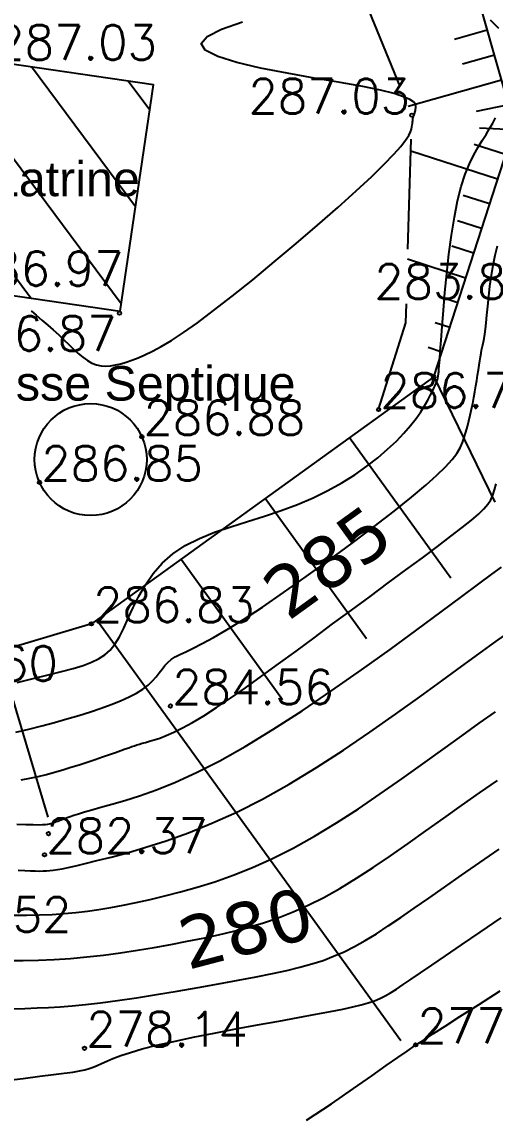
# Model space of a CAD drawing. Extents: x 524954 to 526204, y 9523489 to 9524010.
# Drawn here: x 525955.18 to 525968.85, y 9523694.08 to 9523725.65 of the extents above; entities that cross this region are included whole.
import ezdxf
from ezdxf.enums import TextEntityAlignment as Align

# ---------------------------------------------------------------- set-up
doc = ezdxf.new("R2010")
doc.units = 0
doc.header["$PDMODE"] = 33
doc.header["$PDSIZE"] = 0.1
doc.linetypes.add('CACHE2', pattern=[4.7625, 3.175, -1.5875])
for name, color, linetype in [('Bas_Talus', 40, 'CACHE2'), ('Bati', 6, 'Continuous'), ('Bati_H', 1, 'Continuous'), ('CN_01_00', 3, 'Continuous'), ('CN_02_00', 4, 'Continuous'), ('CN_05_00', 6, 'Continuous'), ('CN_10_00', 1, 'Continuous'), ('Cotation Courbes de niveau', 7, 'Continuous'), ('Haut_Talus', 30, 'Continuous'), ('Regard', 5, 'Continuous'), ('Talus', 2, 'Continuous'), ('TopoAlt', 3, 'Continuous'), ('TOPOJIS', 7, 'Continuous'), ('Toponomie', 7, 'CACHE2')]:
    doc.layers.add(name, color=color, linetype=linetype)
doc.styles.add('Simplex 1.0', font='Simplex.shx', dxfattribs={"width": 0.99, "height": 1})
doc.styles.get("Standard").update_dxf_attribs({"font": 'arial.ttf'})
doc.styles.add('Verdana 1.0', font='verdana.ttf', dxfattribs={"width": 0.99, "height": 1})

# ---------------------------------------------------------------- blocks, each defined once
blk = doc.blocks.new('TCPOINT M')
at = {"color": 0}
blk.add_point((0, 0), dxfattribs=at)
at = {"layer": 'TopoAlt', "style": 'Simplex 1.0', "width": 0.99}
blk.add_attdef('ALT', (0.15, 0.15), '', height=1, dxfattribs=at)

msp = doc.modelspace()

# ---------------------------------------------------------------- hatches: boundary and pattern name
at = {"layer": 'Bati_H'}
h = msp.add_hatch(dxfattribs=at)
h.set_pattern_fill('_U', color=256, scale=2, angle=-53.3799, style=0, pattern_type=0)
h.set_pattern_definition([(306.620088727, (0, 0), (1.6052167616, 1.1930126354), [])])
h.paths.add_polyline_path([(525954.367, 9523724.509), (525953.403, 9523717.969), (525958.023, 9523717.289), (525958.987, 9523723.828)])

# ---------------------------------------------------------------- linework, layer by layer
at = {"layer": 'Bas_Talus', "flags": 128}
msp.add_lwpolyline([(525965.486, 9523714.445), (525966.272, 9523716.957), (525966.445, 9523722.954), (525961.273, 9523735.625), (525960.515, 9523740.034), (525958.478, 9523750.596), (525953.556, 9523755.272), (525948.822, 9523754.787), (525939.478, 9523755.151), (525934.376, 9523755.444), (525928.247, 9523755.547)], dxfattribs=at)
at = {"layer": 'Bati', "flags": 128}
msp.add_lwpolyline([(525954.367, 9523724.509), (525953.403, 9523717.969), (525958.023, 9523717.289), (525958.987, 9523723.828)], close=True, dxfattribs=at)
at = {"layer": 'CN_01_00', "flags": 128}
for points, elevation in [([(525955.454, 9523717.3), (525955.593, 9523717.172), (525955.763, 9523717.026), (525955.931, 9523716.887), (525956.093, 9523716.749), (525956.248, 9523716.607), (525956.397, 9523716.465), (525956.54, 9523716.325), (525956.678, 9523716.191), (525956.813, 9523716.067), (525956.945, 9523715.956), (525957.076, 9523715.862), (525957.207, 9523715.788), (525957.337, 9523715.738), (525957.47, 9523715.709), (525957.605, 9523715.701), (525957.745, 9523715.709), (525957.889, 9523715.734), (525958.04, 9523715.771), (525958.197, 9523715.82), (525958.364, 9523715.877), (525958.541, 9523715.944), (525958.735, 9523716.025), (525958.956, 9523716.13), (525959.209, 9523716.267), (525959.505, 9523716.445), (525959.85, 9523716.672), (525960.254, 9523716.956), (525960.723, 9523717.305), (525961.26, 9523717.725), (525961.851, 9523718.2), (525962.472, 9523718.713), (525963.102, 9523719.244), (525963.721, 9523719.775), (525964.306, 9523720.288), (525964.836, 9523720.764), (525965.29, 9523721.185), (525965.651, 9523721.537), (525965.926, 9523721.823), (525966.127, 9523722.051), (525966.267, 9523722.23), (525966.356, 9523722.369), (525966.408, 9523722.474), (525966.434, 9523722.554), (525966.446, 9523722.618), (525966.454, 9523722.672), (525966.461, 9523722.718), (525966.466, 9523722.758), (525966.471, 9523722.791), (525966.474, 9523722.819), (525966.477, 9523722.842), (525966.48, 9523722.861), (525966.483, 9523722.877), (525966.486, 9523722.891), (525966.49, 9523722.903), (525966.494, 9523722.913), (525966.498, 9523722.923), (525966.502, 9523722.932), (525966.506, 9523722.941), (525966.511, 9523722.952), (525966.516, 9523722.963), (525966.521, 9523722.976), (525966.526, 9523722.992), (525966.531, 9523723.011), (525966.537, 9523723.033), (525966.542, 9523723.059), (525966.548, 9523723.09), (525966.554, 9523723.127), (525966.561, 9523723.169), (525966.564, 9523723.218), (525966.549, 9523723.274), (525966.497, 9523723.338), (525966.389, 9523723.409), (525966.207, 9523723.489), (525965.932, 9523723.577), (525965.544, 9523723.675), (525965.027, 9523723.783), (525964.372, 9523723.9), (525963.625, 9523724.028), (525962.842, 9523724.166), (525962.079, 9523724.315), (525961.393, 9523724.475), (525960.841, 9523724.647), (525960.479, 9523724.83), (525960.364, 9523725.024), (525960.534, 9523725.23), (525960.949, 9523725.442), (525961.554, 9523725.653)], 287), ([(525968.712, 9523725.713), (525968.828, 9523725.596), (525968.946, 9523725.469)], 287), ([(525955.036, 9523702.464), (525955.3, 9523702.454), (525955.507, 9523702.448), (525955.665, 9523702.447), (525955.783, 9523702.449), (525955.869, 9523702.454), (525955.931, 9523702.462), (525955.978, 9523702.472), (525956.017, 9523702.483), (525956.055, 9523702.494), (525956.094, 9523702.507), (525956.135, 9523702.52), (525956.177, 9523702.535), (525956.222, 9523702.551), (525956.269, 9523702.568), (525956.318, 9523702.587), (525956.371, 9523702.607), (525956.429, 9523702.63), (525956.496, 9523702.655), (525956.58, 9523702.685), (525956.686, 9523702.721), (525956.822, 9523702.764), (525956.993, 9523702.816), (525957.206, 9523702.877), (525957.468, 9523702.95), (525957.783, 9523703.037), (525958.154, 9523703.145), (525958.583, 9523703.283), (525959.071, 9523703.458), (525959.619, 9523703.68), (525960.228, 9523703.957), (525960.9, 9523704.297), (525961.637, 9523704.709), (525962.435, 9523705.196), (525963.276, 9523705.742), (525964.135, 9523706.324), (525964.989, 9523706.923), (525965.816, 9523707.515), (525966.591, 9523708.081), (525967.29, 9523708.597), (525967.892, 9523709.043), (525968.377, 9523709.404), (525968.755, 9523709.684), (525969.04, 9523709.895)], 283), ([(525954.959, 9523699.835), (525955.329, 9523699.835), (525955.697, 9523699.842), (525956.057, 9523699.855), (525956.404, 9523699.877), (525956.741, 9523699.908), (525957.076, 9523699.947), (525957.412, 9523699.996), (525957.755, 9523700.054), (525958.112, 9523700.122), (525958.487, 9523700.2), (525958.885, 9523700.289), (525959.312, 9523700.389), (525959.767, 9523700.503), (525960.249, 9523700.638), (525960.757, 9523700.797), (525961.289, 9523700.985), (525961.844, 9523701.206), (525962.422, 9523701.466), (525963.021, 9523701.768), (525963.638, 9523702.115), (525964.268, 9523702.499), (525964.903, 9523702.91), (525965.535, 9523703.337), (525966.157, 9523703.772), (525966.761, 9523704.203), (525967.341, 9523704.621), (525967.887, 9523705.014), (525968.395, 9523705.377), (525968.864, 9523705.711)], 281), ([(525954.894, 9523697.125), (525955.275, 9523697.138), (525955.623, 9523697.15), (525955.957, 9523697.164), (525956.29, 9523697.183), (525956.641, 9523697.21), (525957.025, 9523697.248), (525957.458, 9523697.299), (525957.951, 9523697.366), (525958.495, 9523697.447), (525959.074, 9523697.538), (525959.672, 9523697.637), (525960.274, 9523697.741), (525960.865, 9523697.847), (525961.428, 9523697.951), (525961.95, 9523698.051), (525962.418, 9523698.145), (525962.837, 9523698.236), (525963.215, 9523698.327), (525963.56, 9523698.423), (525963.882, 9523698.526), (525964.189, 9523698.642), (525964.488, 9523698.773), (525964.789, 9523698.925), (525965.099, 9523699.099), (525965.423, 9523699.297), (525965.765, 9523699.519), (525966.128, 9523699.764), (525966.518, 9523700.034), (525966.938, 9523700.327), (525967.391, 9523700.644), (525967.883, 9523700.985), (525968.413, 9523701.35), (525968.972, 9523701.738)], 279), ([(525963.404, 9523693.903), (525964.124, 9523694.382), (525964.758, 9523694.818), (525965.289, 9523695.189), (525965.709, 9523695.485), (525966.04, 9523695.717), (525966.312, 9523695.905), (525966.556, 9523696.071), (525966.8, 9523696.233), (525967.074, 9523696.411), (525967.409, 9523696.627), (525967.833, 9523696.899), (525968.368, 9523697.241), (525968.993, 9523697.642)], 277)]:
    msp.add_lwpolyline(points, dxfattribs=dict(at, elevation=elevation))
at = {"layer": 'CN_02_00', "flags": 128}
for points, elevation in [([(525955.051, 9523706.555), (525955.51, 9523706.668), (525955.941, 9523706.776), (525956.33, 9523706.876), (525956.666, 9523706.966), (525956.953, 9523707.052), (525957.196, 9523707.14), (525957.402, 9523707.238), (525957.579, 9523707.353), (525957.734, 9523707.493), (525957.872, 9523707.664), (525958.001, 9523707.874), (525958.127, 9523708.127), (525958.259, 9523708.415), (525958.402, 9523708.728), (525958.564, 9523709.054), (525958.752, 9523709.383), (525958.973, 9523709.704), (525959.235, 9523710.007), (525959.544, 9523710.28), (525959.905, 9523710.515), (525960.311, 9523710.719), (525960.752, 9523710.898), (525961.219, 9523711.06), (525961.702, 9523711.213), (525962.191, 9523711.365), (525962.676, 9523711.524), (525963.148, 9523711.697), (525963.599, 9523711.89), (525964.025, 9523712.102), (525964.426, 9523712.328), (525964.8, 9523712.564), (525965.146, 9523712.807), (525965.462, 9523713.053), (525965.747, 9523713.297), (525966, 9523713.535), (525966.219, 9523713.765), (525966.408, 9523713.983), (525966.568, 9523714.189), (525966.703, 9523714.381), (525966.814, 9523714.557), (525966.906, 9523714.715), (525966.98, 9523714.854), (525967.039, 9523714.973), (525967.085, 9523715.069), (525967.121, 9523715.146), (525967.148, 9523715.207), (525967.167, 9523715.253), (525967.18, 9523715.287), (525967.188, 9523715.313), (525967.193, 9523715.334), (525967.196, 9523715.351), (525967.198, 9523715.367), (525967.201, 9523715.383), (525967.203, 9523715.398), (525967.206, 9523715.413), (525967.208, 9523715.427), (525967.21, 9523715.439), (525967.212, 9523715.451), (525967.213, 9523715.461), (525967.215, 9523715.471), (525967.218, 9523715.491), (525967.222, 9523715.533), (525967.228, 9523715.606), (525967.238, 9523715.723), (525967.251, 9523715.895), (525967.269, 9523716.133), (525967.293, 9523716.448), (525967.322, 9523716.846), (525967.359, 9523717.314), (525967.404, 9523717.831), (525967.456, 9523718.379), (525967.519, 9523718.937), (525967.591, 9523719.487), (525967.674, 9523720.009), (525967.769, 9523720.483), (525967.875, 9523720.894), (525967.99, 9523721.246), (525968.112, 9523721.548), (525968.236, 9523721.806), (525968.359, 9523722.029), (525968.478, 9523722.225), (525968.591, 9523722.401), (525968.693, 9523722.567), (525968.782, 9523722.727), (525968.86, 9523722.881)], 286), ([(525955.16, 9523703.747), (525955.413, 9523703.791), (525955.656, 9523703.842), (525955.893, 9523703.9), (525956.127, 9523703.963), (525956.363, 9523704.032), (525956.601, 9523704.105), (525956.84, 9523704.18), (525957.074, 9523704.257), (525957.3, 9523704.333), (525957.514, 9523704.406), (525957.712, 9523704.474), (525957.889, 9523704.536), (525958.042, 9523704.591), (525958.168, 9523704.636), (525958.271, 9523704.672), (525958.358, 9523704.703), (525958.434, 9523704.729), (525958.506, 9523704.753), (525958.579, 9523704.775), (525958.66, 9523704.799), (525958.754, 9523704.826), (525958.868, 9523704.857), (525959.004, 9523704.898), (525959.165, 9523704.952), (525959.353, 9523705.025), (525959.572, 9523705.122), (525959.824, 9523705.246), (525960.112, 9523705.403), (525960.438, 9523705.596), (525960.804, 9523705.831), (525961.207, 9523706.102), (525961.642, 9523706.406), (525962.106, 9523706.737), (525962.594, 9523707.092), (525963.102, 9523707.465), (525963.625, 9523707.852), (525964.16, 9523708.248), (525964.701, 9523708.648), (525965.24, 9523709.046), (525965.767, 9523709.435), (525966.274, 9523709.811), (525966.75, 9523710.165), (525967.186, 9523710.492), (525967.573, 9523710.786), (525967.901, 9523711.04), (525968.165, 9523711.251), (525968.37, 9523711.426), (525968.526, 9523711.575), (525968.641, 9523711.71), (525968.725, 9523711.839), (525968.787, 9523711.975), (525968.837, 9523712.126), (525968.882, 9523712.303)], 284), ([(525955.081, 9523701.132), (525955.271, 9523701.121), (525955.433, 9523701.114), (525955.572, 9523701.11), (525955.692, 9523701.108), (525955.799, 9523701.109), (525955.897, 9523701.113), (525955.992, 9523701.119), (525956.093, 9523701.13), (525956.209, 9523701.147), (525956.349, 9523701.173), (525956.525, 9523701.21), (525956.744, 9523701.26), (525957.017, 9523701.325), (525957.353, 9523701.408), (525957.759, 9523701.51), (525958.232, 9523701.637), (525958.766, 9523701.793), (525959.355, 9523701.984), (525959.992, 9523702.214), (525960.672, 9523702.488), (525961.389, 9523702.812), (525962.137, 9523703.189), (525962.908, 9523703.622), (525963.691, 9523704.099), (525964.472, 9523704.605), (525965.238, 9523705.124), (525965.976, 9523705.641), (525966.673, 9523706.141), (525967.315, 9523706.609), (525967.889, 9523707.029), (525968.386, 9523707.39), (525968.809, 9523707.697), (525969.166, 9523707.958)], 282), ([(525954.635, 9523695.042), (525955.22, 9523695.115), (525955.705, 9523695.175), (525956.096, 9523695.224), (525956.408, 9523695.264), (525956.654, 9523695.298), (525956.847, 9523695.329), (525957.001, 9523695.361), (525957.129, 9523695.396), (525957.244, 9523695.437), (525957.359, 9523695.487), (525957.486, 9523695.546), (525957.635, 9523695.613), (525957.816, 9523695.689), (525958.04, 9523695.773), (525958.318, 9523695.865), (525958.66, 9523695.964), (525959.077, 9523696.071), (525959.574, 9523696.184), (525960.136, 9523696.302), (525960.74, 9523696.423), (525961.367, 9523696.542), (525961.994, 9523696.659), (525962.601, 9523696.77), (525963.168, 9523696.873), (525963.672, 9523696.966), (525964.098, 9523697.046), (525964.451, 9523697.116), (525964.744, 9523697.18), (525964.986, 9523697.24), (525965.189, 9523697.299), (525965.364, 9523697.36), (525965.521, 9523697.427), (525965.673, 9523697.503), (525965.829, 9523697.591), (525966, 9523697.696), (525966.196, 9523697.823), (525966.425, 9523697.978), (525966.699, 9523698.164), (525967.026, 9523698.389), (525967.417, 9523698.656), (525967.881, 9523698.971), (525968.423, 9523699.337), (525969.026, 9523699.752)], 278)]:
    msp.add_lwpolyline(points, dxfattribs=dict(at, elevation=elevation))
at = {"layer": 'CN_05_00', "elevation": 285, "flags": 128}
msp.add_lwpolyline([(525955.014, 9523705.123), (525955.388, 9523705.211), (525955.761, 9523705.305), (525956.128, 9523705.403), (525956.487, 9523705.503), (525956.833, 9523705.605), (525957.164, 9523705.708), (525957.476, 9523705.813), (525957.768, 9523705.919), (525958.037, 9523706.028), (525958.28, 9523706.138), (525958.495, 9523706.25), (525958.679, 9523706.365), (525958.832, 9523706.482), (525958.958, 9523706.601), (525959.063, 9523706.718), (525959.153, 9523706.832), (525959.236, 9523706.941), (525959.316, 9523707.044), (525959.401, 9523707.138), (525959.496, 9523707.221), (525959.608, 9523707.295), (525959.746, 9523707.367), (525959.917, 9523707.448), (525960.131, 9523707.55), (525960.396, 9523707.683), (525960.721, 9523707.858), (525961.113, 9523708.086), (525961.583, 9523708.377), (525962.133, 9523708.739), (525962.745, 9523709.157), (525963.396, 9523709.616), (525964.064, 9523710.098), (525964.726, 9523710.586), (525965.357, 9523711.063), (525965.936, 9523711.511), (525966.439, 9523711.913), (525966.85, 9523712.257), (525967.173, 9523712.547), (525967.422, 9523712.791), (525967.608, 9523712.999), (525967.743, 9523713.178), (525967.838, 9523713.339), (525967.907, 9523713.489), (525967.961, 9523713.638), (525968.009, 9523713.792), (525968.054, 9523713.952), (525968.096, 9523714.116), (525968.135, 9523714.284), (525968.172, 9523714.453), (525968.206, 9523714.624), (525968.238, 9523714.794), (525968.268, 9523714.962), (525968.295, 9523715.128), (525968.321, 9523715.289), (525968.345, 9523715.444), (525968.367, 9523715.591), (525968.388, 9523715.729), (525968.408, 9523715.857), (525968.427, 9523715.972), (525968.446, 9523716.074), (525968.463, 9523716.161), (525968.481, 9523716.241), (525968.498, 9523716.319), (525968.516, 9523716.404), (525968.534, 9523716.502), (525968.553, 9523716.622), (525968.572, 9523716.77), (525968.593, 9523716.953), (525968.615, 9523717.176), (525968.64, 9523717.433), (525968.669, 9523717.715), (525968.703, 9523718.013), (525968.744, 9523718.317), (525968.792, 9523718.618), (525968.849, 9523718.909), (525968.917, 9523719.179)], dxfattribs=at)
at = {"layer": 'CN_10_00', "elevation": 280, "flags": 128}
msp.add_lwpolyline([(525954.793, 9523698.522), (525955.221, 9523698.526), (525955.664, 9523698.535), (525956.12, 9523698.554), (525956.587, 9523698.584), (525957.063, 9523698.626), (525957.546, 9523698.68), (525958.033, 9523698.744), (525958.52, 9523698.818), (525959.006, 9523698.898), (525959.485, 9523698.985), (525959.957, 9523699.076), (525960.418, 9523699.17), (525960.865, 9523699.267), (525961.302, 9523699.37), (525961.732, 9523699.483), (525962.158, 9523699.61), (525962.585, 9523699.756), (525963.016, 9523699.924), (525963.455, 9523700.12), (525963.905, 9523700.346), (525964.369, 9523700.607), (525964.846, 9523700.898), (525965.334, 9523701.214), (525965.832, 9523701.551), (525966.338, 9523701.903), (525966.85, 9523702.265), (525967.366, 9523702.632), (525967.885, 9523703), (525968.404, 9523703.364), (525968.918, 9523703.725)], dxfattribs=at)
at = {"layer": 'Haut_Talus', "flags": 128}
for points in [[(525967.078, 9523715.393), (525969.418, 9523722.631), (525959.774, 9523756.519), (525939.115, 9523760.131), (525935.884, 9523761.485), (525927.751, 9523762.611)], [(525967.078, 9523715.393), (525957.192, 9523708.253), (525951.507, 9523706.558), (525940.086, 9523708.234), (525936.511, 9523709.489), (525930.217, 9523713.237), (525920.65, 9523712.519), (525913.717, 9523714.747), (525902.983, 9523716.877), (525892.035, 9523719.553), (525886.205, 9523722.816), (525884.458, 9523724.15), (525882.759, 9523726.185), (525872.154, 9523732.071)]]:
    msp.add_lwpolyline(points, dxfattribs=at)
at = {"layer": 'Regard'}
msp.add_circle((525957.171, 9523713.001), 1.618, dxfattribs=at)
at = {"layer": 'Talus'}
for p, q in [((525968.626, 9523725.414), (525967.675, 9523725.143)), ((525968.831, 9523724.693), (525967.907, 9523724.43)), ((525969.036, 9523723.971), (525966.343, 9523723.205)), ((525969.242, 9523723.25), (525968.307, 9523723.061)), ((525969.385, 9523722.53), (525968.402, 9523722.581)), ((525969.154, 9523721.816), (525968.249, 9523722.105)), ((525968.924, 9523721.102), (525966.415, 9523721.914)), ((525968.693, 9523720.389), (525967.926, 9523720.637)), ((525968.462, 9523719.675), (525967.765, 9523719.901)), ((525968.232, 9523718.962), (525967.603, 9523719.165)), ((525968.001, 9523718.248), (525966.325, 9523718.79)), ((525967.77, 9523717.534), (525967.281, 9523717.692)), ((525967.539, 9523716.821), (525967.119, 9523716.956)), ((525967.309, 9523716.107), (525966.914, 9523716.235)), ((525967.078, 9523715.393), (525968.839, 9523711.771)), ((525964.646, 9523713.637), (525967.574, 9523709.584)), ((525962.214, 9523711.88), (525965.142, 9523707.827)), ((525959.782, 9523710.124), (525962.71, 9523706.07)), ((525957.35, 9523708.367), (525966.133, 9523696.207)), ((525954.504, 9523707.452), (525955.932, 9523702.66))]:
    msp.add_line(p, q, dxfattribs=at)

# ---------------------------------------------------------------- block references
at = {"layer": 'TOPOJIS'}
ref = msp.add_blockref('TCPOINT M', (525954.367, 9523724.509, 287.03), dxfattribs=at)
ref.add_attrib('ALT', '287.03', (525954.417, 9523724.559, 287.03), dxfattribs={"layer": 'TopoAlt', "height": 1, "style": 'Simplex 1.0', "width": 0.99})
ref = msp.add_blockref('TCPOINT M', (525966.445, 9523722.954, 287.03), dxfattribs=at)
ref.add_attrib('ALT', '287.03', dxfattribs={"layer": 'TopoAlt', "height": 1, "style": 'Simplex 1.0', "width": 0.99}).set_placement((525966.395, 9523723.004, 287.03), align=Align.RIGHT)
ref = msp.add_blockref('TCPOINT M', (525953.403, 9523717.969, 286.97), dxfattribs=at)
ref.add_attrib('ALT', '286.97', (525953.453, 9523718.019, 286.97), dxfattribs={"layer": 'TopoAlt', "height": 1, "style": 'Simplex 1.0', "width": 0.99})
ref = msp.add_blockref('TCPOINT M', (525970.079, 9523717.6, 283.89), dxfattribs=at)
ref.add_attrib('ALT', '283.89', dxfattribs={"layer": 'TopoAlt', "height": 1, "style": 'Simplex 1.0', "width": 0.99}).set_placement((525970.029, 9523717.65, 283.89), align=Align.RIGHT)
for p in [(525958.004, 9523717.233, 287.08), (525967.078, 9523715.393, 286.11), (525955.951, 9523702.188, 282.81)]:
    msp.add_blockref('TCPOINT M', p, dxfattribs=at)
ref = msp.add_blockref('TCPOINT M', (525953.202, 9523716.091, 286.87), dxfattribs=at)
ref.add_attrib('ALT', '286.87', (525953.252, 9523716.141, 286.87), dxfattribs={"layer": 'TopoAlt', "height": 1, "style": 'Simplex 1.0', "width": 0.99})
ref = msp.add_blockref('TCPOINT M', (525965.486, 9523714.445, 286.77), dxfattribs=at)
ref.add_attrib('ALT', '286.77', (525965.536, 9523714.495, 286.77), dxfattribs={"layer": 'TopoAlt', "height": 1, "style": 'Simplex 1.0', "width": 0.99})
ref = msp.add_blockref('TCPOINT M', (525958.648, 9523713.662, 286.88), dxfattribs=at)
ref.add_attrib('ALT', '286.88', (525958.698, 9523713.712, 286.88), dxfattribs={"layer": 'TopoAlt', "height": 1, "style": 'Simplex 1.0', "width": 0.99})
ref = msp.add_blockref('TCPOINT M', (525955.695, 9523712.341, 286.85), dxfattribs=at)
ref.add_attrib('ALT', '286.85', (525955.745, 9523712.391, 286.85), dxfattribs={"layer": 'TopoAlt', "height": 1, "style": 'Simplex 1.0', "width": 0.99})
ref = msp.add_blockref('TCPOINT M', (525957.192, 9523708.253, 286.83), dxfattribs=at)
ref.add_attrib('ALT', '286.83', (525957.242, 9523708.303, 286.83), dxfattribs={"layer": 'TopoAlt', "height": 1, "style": 'Simplex 1.0', "width": 0.99})
ref = msp.add_blockref('TCPOINT M', (525951.507, 9523706.558, 286.6), dxfattribs=at)
ref.add_attrib('ALT', '286.60', (525951.557, 9523706.608, 286.6), dxfattribs={"layer": 'TopoAlt', "height": 1, "style": 'Simplex 1.0', "width": 0.99})
ref = msp.add_blockref('TCPOINT M', (525959.475, 9523705.876, 284.56), dxfattribs=at)
ref.add_attrib('ALT', '284.56', (525959.525, 9523705.926, 284.56), dxfattribs={"layer": 'TopoAlt', "height": 1, "style": 'Simplex 1.0', "width": 0.99})
ref = msp.add_blockref('TCPOINT M', (525955.838, 9523701.578, 282.37), dxfattribs=at)
ref.add_attrib('ALT', '282.37', (525955.888, 9523701.628, 282.37), dxfattribs={"layer": 'TopoAlt', "height": 1, "style": 'Simplex 1.0', "width": 0.99})
ref = msp.add_blockref('TCPOINT M', (525951.9, 9523699.303, 280.52), dxfattribs=at)
ref.add_attrib('ALT', '280.52', (525951.95, 9523699.353, 280.52), dxfattribs={"layer": 'TopoAlt', "height": 1, "style": 'Simplex 1.0', "width": 0.99})
ref = msp.add_blockref('TCPOINT M', (525966.557, 9523696.082, 277), dxfattribs=at)
ref.add_attrib('ALT', '277.00', (525966.607, 9523696.132, 277), dxfattribs={"layer": 'TopoAlt', "height": 1, "style": 'Simplex 1.0', "width": 0.99})
ref = msp.add_blockref('TCPOINT M', (525956.992, 9523695.983, 278.14), dxfattribs=at)
ref.add_attrib('ALT', '278.14', (525957.042, 9523696.033, 278.14), dxfattribs={"layer": 'TopoAlt', "height": 1, "style": 'Simplex 1.0', "width": 0.99})

# ---------------------------------------------------------------- texts
at = {"layer": 'Cotation Courbes de niveau', "style": 'Verdana 1.0', "width": 0.99}
for s, rotation, p in [('285', 35.8143, (525964.003, 9523710.054, 285)), ('280', 14.707, (525961.658, 9523699.463, 280))]:
    msp.add_text(s, height=1.5, rotation=rotation, dxfattribs=at).set_placement(p, align=Align.MIDDLE_CENTER)
at = {"layer": 'Toponomie', "char_height": 1, "width": 42.68298, "attachment_point": 1}
for s, insert in [('\\pi19.286;Latrine', (525935.034, 9523721.612)), ('\\pi16.574;Fosse Septique', (525936.807, 9523715.704))]:
    msp.add_mtext(s, dxfattribs=dict(at, insert=insert))

doc.saveas('drawing.dxf')
